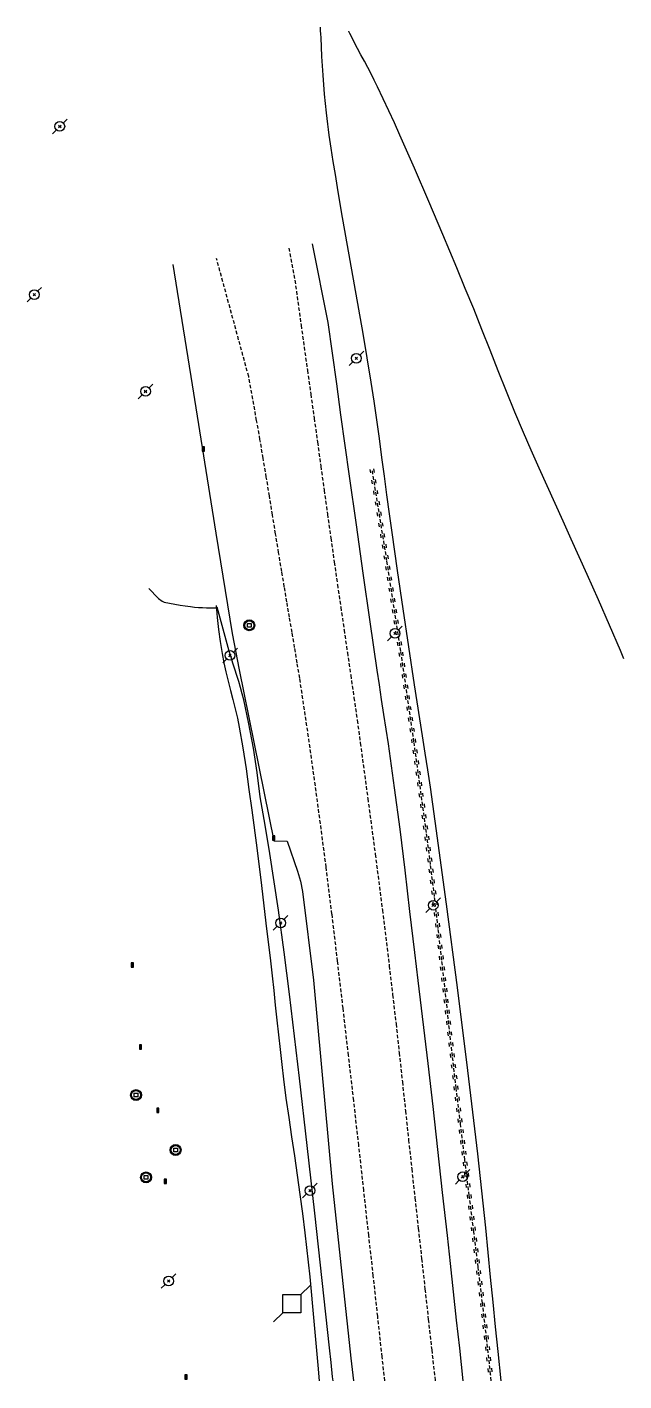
# Model space of a CAD drawing. Header units: millimetres. Extents: x 169000 to 170001, y 127000 to 128001.
# Drawn here: x 169509.9 to 169591.8, y 127000 to 127185.8 of the extents above; entities that cross this region are included whole.
import ezdxf

# ---------------------------------------------------------------- set-up
doc = ezdxf.new("R2010")
doc.units = ezdxf.units.MM
doc.linetypes.add('DASHED', pattern=[0.75, 0.5, -0.25])
doc.layers.get('0').update_dxf_attribs({"linetype": 'CONTINUOUS'})
for name, color, linetype in [('W0001', 6, 'DASHED'), ('W0008', 7, 'CONTINUOUS'), ('W0211', 2, 'CONTINUOUS'), ('W0214', 2, 'CONTINUOUS'), ('W0220', 5, 'DASHED'), ('W0330', 7, 'CONTINUOUS'), ('W0402', 7, 'CONTINUOUS'), ('W0420', 7, 'CONTINUOUS'), ('W0473', 7, 'CONTINUOUS'), ('W0600', 7, 'CONTINUOUS')]:
    doc.layers.add(name, color=color, linetype=linetype)

# ---------------------------------------------------------------- blocks, each defined once
blk = doc.blocks.new('T473')
for p, q in [((-0.166667, 0.166667), (0.166667, -0.166667)), ((-0.166667, -0.166667), (0.166667, 0.166667)), ((0.500001, 0.500001), (1.000002, 1.000002)), ((-1.000002, -1.000002), (-0.500001, -0.500001))]:
    blk.add_line(p, q)
blk.add_ellipse((0, 0), major_axis=(0.471405, 0.471405), ratio=1, start_param=5.4977871438, end_param=11.780972451)
blk = doc.blocks.new('avaloir')
for p, q in [((-3, 0), (-3, -6)), ((0, 0), (0, -6)), ((3, 0), (3, -6))]:
    blk.add_line(p, q)
blk.add_lwpolyline([(0, 0), (-6, 0), (-6, -6), (6, -6), (6, 0), (-6, 0)])
blk = doc.blocks.new('T684')
at = {"xscale": 0.1666666666666667, "yscale": 0.1666666666666667, "rotation": 270}
blk.add_blockref('avaloir', (0, 0), dxfattribs=at)
blk = doc.blocks.new('sev_inspect')
blk.add_lwpolyline([(-4, 4), (4, 4), (4, -4), (-4, -4), (-4, 4)])
for radius in [12, 10]:
    blk.add_circle((0, 0), radius)
blk = doc.blocks.new('T654')
at = {"xscale": 0.0625, "yscale": 0.0625}
blk.add_blockref('sev_inspect', (0, 0), dxfattribs=at)
blk = doc.blocks.new('pylone')
for p, q in [((3, 3), (6, 6)), ((-3, -3), (-6, -6))]:
    blk.add_line(p, q)
blk.add_lwpolyline([(-3, 3), (3, 3), (3, -3), (-3, -3), (-3, 3)])
blk = doc.blocks.new('T536')
at = {"xscale": 0.4166666666666667, "yscale": 0.4166666666666667}
blk.add_blockref('pylone', (0, 0), dxfattribs=at)
blk = doc.blocks.new('t220o')
at = {"color": 0, "linetype": 'Continuous'}
for p, q in [((-0.25, 0.25), (0.25, 0.25)), ((-0.25, -0.25), (0.25, -0.25))]:
    blk.add_line(p, q, dxfattribs=at)

msp = doc.modelspace()

# ---------------------------------------------------------------- linework, layer by layer
at = {"layer": 'W0001', "linetype": 'DASHED'}
for points in [[(169545.82, 127155.5), (169546.65, 127151.08), (169547.51, 127144.9), (169548.37, 127138.72), (169548.84, 127135.43), (169549.3, 127132.14), (169549.76, 127128.85), (169550.21, 127125.56), (169550.67, 127122.27), (169551.13, 127118.98), (169551.59, 127115.69), (169552.06, 127112.4), (169552.5, 127109.3), (169552.95, 127106.2), (169553.41, 127103.09), (169553.86, 127099.99), (169554.32, 127096.89), (169554.76, 127093.78), (169555.21, 127090.68), (169555.64, 127087.57), (169556.67, 127079.93), (169557.69, 127072.29), (169558.67, 127064.64), (169559.61, 127056.98), (169560.08, 127053), (169560.54, 127049.02), (169560.98, 127045.03), (169561.41, 127041.05), (169561.84, 127037.06), (169562.27, 127033.07), (169562.7, 127029.09), (169563.14, 127025.1), (169563.6, 127020.93), (169564.06, 127016.77), (169564.52, 127012.61), (169564.98, 127008.44), (169565.44, 127004.28), (169565.9, 127000.11), (169565.92, 127000)], [(169550.95, 127070.53), (169550.16, 127076.5), (169549.36, 127082.46), (169548.52, 127088.43), (169547.63, 127094.38), (169547.31, 127096.48), (169546.97, 127098.57), (169546.62, 127100.66), (169546.27, 127102.75), (169545.91, 127104.84), (169545.55, 127106.93), (169545.2, 127109.02), (169544.85, 127111.11), (169544.42, 127113.7), (169544, 127116.29), (169543.58, 127118.88), (169543.16, 127121.47), (169542.73, 127124.07), (169542.3, 127126.66), (169541.86, 127129.24), (169541.4, 127131.83), (169540.31, 127137.86), (169535.9, 127154.05)], [(169559, 127000), (169558.64, 127003.31), (169558.03, 127008.87), (169557.42, 127014.43), (169556.8, 127019.98), (169556.12, 127026.16), (169555.43, 127032.34), (169554.73, 127038.51), (169554.02, 127044.69), (169553.27, 127051.15), (169552.52, 127057.61), (169551.75, 127064.07), (169550.95, 127070.53)]]:
    msp.add_lwpolyline(points, dxfattribs=at)
at = {"layer": 'W0008'}
for points in [[(169569.77, 127000), (169569.29, 127004.48), (169568.86, 127008.36), (169568.44, 127012.23), (169568.02, 127016.11), (169567.59, 127019.98), (169566.94, 127025.88), (169566.29, 127031.77), (169565.64, 127037.66), (169564.97, 127043.55), (169564.52, 127047.36), (169564.06, 127051.17), (169563.6, 127054.98), (169563.14, 127058.79), (169562.46, 127064.44), (169561.78, 127070.09), (169561.09, 127075.75), (169560.35, 127081.39), (169560.07, 127083.42), (169559.78, 127085.44), (169559.49, 127087.46), (169559.18, 127089.48), (169558.88, 127091.5), (169558.57, 127093.52), (169558.27, 127095.54), (169557.97, 127097.56), (169557, 127104.21), (169556.05, 127110.87), (169555.1, 127117.52), (169554.15, 127124.17), (169553.56, 127128.4), (169552.98, 127132.62), (169552.4, 127136.85), (169551.82, 127141.07), (169551.24, 127145.3), (169549.07, 127156.07)], [(169529.88, 127153.25), (169532.55, 127136.72), (169535.8, 127116.38), (169538.03, 127102.6), (169539, 127097.59), (169543.78, 127074.13), (169545.58, 127074.11), (169547.03, 127069.96), (169547.41, 127068.62), (169547.68, 127067.2), (169549.23, 127054.99), (169551.77, 127027.06), (169552.14, 127023.64), (169552.51, 127020.22), (169552.87, 127016.8), (169553.24, 127013.38), (169553.6, 127009.96), (169553.96, 127006.55), (169554.33, 127003.13), (169554.68, 127000)]]:
    msp.add_lwpolyline(points, dxfattribs=at)
msp.add_lwpolyline([(169549.07, 127156.07), (169549.07, 127156.07)], close=True, dxfattribs=at)
at = {"layer": 'W0211'}
msp.add_lwpolyline([(169535.86, 127106.44), (169536, 127104.79), (169536.17, 127103.14), (169536.39, 127101.5), (169536.66, 127099.87), (169536.91, 127098.59), (169537.19, 127097.32), (169537.5, 127096.05), (169537.82, 127094.79), (169538.15, 127093.53), (169538.46, 127092.26), (169538.76, 127090.99), (169539.02, 127089.72), (169539.52, 127086.88), (169539.96, 127084.04), (169540.35, 127081.19), (169540.74, 127078.35), (169541.42, 127073.18), (169542.06, 127068), (169542.68, 127062.82), (169543.29, 127057.65), (169543.52, 127055.62), (169543.74, 127053.59), (169543.96, 127051.56), (169544.17, 127049.53), (169544.39, 127047.51), (169544.61, 127045.48), (169544.84, 127043.45), (169545.09, 127041.43), (169545.43, 127038.79), (169545.8, 127036.15), (169546.19, 127033.51), (169546.58, 127030.88), (169546.97, 127028.25), (169547.35, 127025.61), (169547.7, 127022.97), (169548.03, 127020.33), (169548.69, 127014.27), (169549.27, 127008.21), (169549.81, 127002.14), (169550, 127000)], dxfattribs=at)
at = {"layer": 'W0214'}
for points in [[(169541.88, 127080.18), (169541.47, 127083.53), (169540.95, 127086.86), (169540.34, 127090.18), (169539.63, 127093.48), (169539.42, 127094.33), (169539.19, 127095.17), (169538.94, 127096.01), (169538.68, 127096.85), (169538.41, 127097.68), (169538.15, 127098.51), (169537.89, 127099.35), (169537.64, 127100.19), (169537.21, 127101.69), (169536.79, 127103.2), (169536.38, 127104.72), (169535.97, 127106.23)], [(169551.9, 127000), (169551.84, 127000.56), (169551.64, 127002.55), (169551.42, 127004.53), (169550.41, 127013.79), (169549.4, 127023.05), (169548.36, 127032.31), (169547.29, 127041.56), (169546.61, 127047.33), (169545.91, 127053.1), (169545.19, 127058.86), (169544.4, 127064.62), (169543.82, 127068.51), (169543.21, 127072.41), (169542.56, 127076.29), (169541.88, 127080.18)]]:
    msp.add_lwpolyline(points, dxfattribs=at)
at = {"layer": 'W0220', "linetype": 'DASHED'}
msp.add_lwpolyline([(169573.63, 127000), (169573.54, 127000.87), (169572.99, 127005.79), (169572.41, 127010.7), (169571.82, 127015.62), (169571.22, 127020.53), (169570.61, 127025.45), (169570, 127030.36), (169569.4, 127035.28), (169568.81, 127040.19), (169568.3, 127044.58), (169567.8, 127048.96), (169567.32, 127053.35), (169566.83, 127057.74), (169566.33, 127062.12), (169565.82, 127066.51), (169565.28, 127070.89), (169564.72, 127075.27), (169563.01, 127087.73), (169561.2, 127100.17), (169559.29, 127112.6), (169557.28, 127125.01)], dxfattribs=at)
at = {"layer": 'W0330'}
for points in [[(169550.13, 127185.84), (169550.13, 127185.84), (169550.14, 127185.35), (169550.18, 127184.88), (169550.21, 127184.4), (169550.33, 127181.81), (169550.48, 127179.23), (169550.68, 127176.64), (169550.93, 127174.07), (169551.02, 127173.3), (169551.11, 127172.53), (169551.21, 127171.77), (169551.32, 127171)], [(169561.08, 127171), (169560.32, 127172.67), (169559.56, 127174.34), (169558.78, 127176), (169558, 127177.65), (169557.56, 127178.54), (169557.12, 127179.42), (169556.66, 127180.29), (169556.2, 127181.16), (169555.73, 127182.03), (169555.27, 127182.9), (169554.81, 127183.77), (169554.36, 127184.64), (169554.21, 127184.94), (169554.07, 127185.25), (169554.06, 127185.27)], [(169551.32, 127171), (169551.59, 127169.2), (169551.88, 127167.4), (169552.17, 127165.61), (169552.47, 127163.81), (169553.02, 127160.46), (169553.6, 127157.12), (169554.2, 127153.78), (169554.8, 127150.45), (169555.4, 127147.11), (169555.99, 127143.77), (169556.55, 127140.42), (169557.09, 127137.08), (169557.48, 127134.5), (169557.86, 127131.93), (169558.21, 127129.35), (169558.56, 127126.77), (169558.9, 127124.19), (169559.25, 127121.61), (169559.6, 127119.03), (169559.96, 127116.46), (169560.72, 127111.23), (169561.49, 127106), (169562.26, 127100.77), (169563.05, 127095.54), (169563.4, 127093.21), (169563.76, 127090.87), (169564.12, 127088.53), (169564.49, 127086.19), (169564.85, 127083.86), (169565.21, 127081.52), (169565.55, 127079.18), (169565.89, 127076.84), (169567.45, 127065.43), (169568.93, 127054.01), (169570.35, 127042.59), (169571.71, 127031.16), (169572.09, 127027.77), (169572.46, 127024.39), (169572.81, 127021), (169573.15, 127017.61), (169573.49, 127014.22), (169573.83, 127010.83), (169574.17, 127007.44), (169574.52, 127004.05), (169574.95, 127000)], [(169591.84, 127099.13), (169591.36, 127100.24), (169589.85, 127103.73), (169588.33, 127107.21), (169586.8, 127110.69), (169585.71, 127113.13), (169584.61, 127115.56), (169583.5, 127118), (169582.4, 127120.43), (169581.29, 127122.86), (169580.2, 127125.3), (169579.12, 127127.74), (169578.06, 127130.19), (169576.88, 127133), (169575.72, 127135.82), (169574.59, 127138.65), (169573.46, 127141.48), (169572.34, 127144.32), (169571.21, 127147.14), (169570.06, 127149.97), (169568.89, 127152.78), (169566.97, 127157.35), (169565.04, 127161.91), (169563.08, 127166.47), (169561.08, 127171)], [(169526.61, 127108.77), (169527, 127108.34), (169527.48, 127107.84), (169527.93, 127107.4), (169528.44, 127107.02), (169528.68, 127106.91), (169528.94, 127106.85), (169529.2, 127106.8), (169529.45, 127106.76), (169530.16, 127106.61), (169530.88, 127106.49), (169531.59, 127106.38), (169532.31, 127106.28), (169532.86, 127106.22), (169533.41, 127106.18), (169533.96, 127106.15), (169534.51, 127106.12), (169534.83, 127106.11), (169535.15, 127106.1), (169535.47, 127106.1), (169535.78, 127106.1)]]:
    msp.add_lwpolyline(points, dxfattribs=at)

# ---------------------------------------------------------------- block references
at = {"layer": 'W0220'}
for p, rotation in [((169557.29, 127124.92), 99.2014557080843), ((169557.53, 127123.44), 99.2014557080843), ((169557.77, 127121.96), 99.2014557080843), ((169558.01, 127120.48), 99.2014557080843), ((169558.25, 127119), 99.2014557080843), ((169558.49, 127117.52), 99.2014557080843), ((169558.73, 127116.03), 99.2014557080843), ((169558.97, 127114.55), 99.2014557080843), ((169559.21, 127113.07), 99.2014557080843), ((169559.44, 127111.59), 98.73836518565624), ((169559.67, 127110.11), 98.73836518565624), ((169559.9, 127108.63), 98.73836518565624), ((169560.13, 127107.14), 98.73836518565624), ((169560.36, 127105.66), 98.73836518565624), ((169560.58, 127104.18), 98.73836518565624), ((169560.81, 127102.7), 98.73836518565624), ((169561.04, 127101.21), 98.73836518565624), ((169561.26, 127099.73), 98.27527152971354), ((169561.48, 127098.25), 98.27527152971354), ((169561.7, 127096.76), 98.27527152971354), ((169561.91, 127095.28), 98.27527152971354), ((169562.13, 127093.79), 98.27527152971354), ((169562.34, 127092.31), 98.27527152971354), ((169562.56, 127090.82), 98.27527152971354), ((169562.78, 127089.34), 98.27527152971354), ((169562.99, 127087.85), 98.27527152971354), ((169563.2, 127086.37), 97.8121747403592), ((169563.4, 127084.88), 97.8121747403592), ((169563.6, 127083.4), 97.8121747403592), ((169563.81, 127081.91), 97.8121747403592), ((169564.01, 127080.42), 97.8121747403592), ((169564.22, 127078.94), 97.8121747403592), ((169564.42, 127077.45), 97.8121747403592), ((169564.62, 127075.97), 97.8121747403592), ((169564.82, 127074.48), 97.36284887174071), ((169565.01, 127072.99), 97.36284887174071), ((169565.21, 127071.5), 97.36284887174071), ((169565.39, 127070.02), 96.96587514835507), ((169565.57, 127068.53), 96.96587514835507), ((169565.76, 127067.04), 96.96587514835507), ((169565.93, 127065.55), 96.66204376191868), ((169566.11, 127064.06), 96.66204376191868), ((169566.28, 127062.57), 96.66204376191868), ((169566.45, 127061.08), 96.45135939177682), ((169566.62, 127059.59), 96.45135939177682), ((169566.79, 127058.1), 96.45135939177682), ((169566.95, 127056.61), 96.34829234926936), ((169567.12, 127055.12), 96.34829234926936), ((169567.29, 127053.63), 96.34829234926936), ((169567.45, 127052.13), 96.35285121413628), ((169567.62, 127050.64), 96.35285121413628), ((169567.78, 127049.15), 96.35285121413628), ((169567.95, 127047.66), 96.45058005618912), ((169568.12, 127046.17), 96.45058005618912), ((169568.29, 127044.68), 96.45058005618912), ((169568.46, 127043.19), 96.64147736726736), ((169568.64, 127041.7), 96.64147736726736), ((169568.81, 127040.21), 96.64147736726736), ((169568.99, 127038.72), 96.83759006989071), ((169569.17, 127037.23), 96.83759006989071), ((169569.34, 127035.74), 96.83759006989071), ((169569.53, 127034.25), 96.97493518545387), ((169569.71, 127032.77), 96.97493518545387), ((169569.89, 127031.28), 96.97493518545387), ((169570.07, 127029.79), 97.05098025952641), ((169570.26, 127028.3), 97.05098025952641), ((169570.44, 127026.81), 97.05098025952641), ((169570.63, 127025.32), 97.06572478585545), ((169570.81, 127023.83), 97.06572478585545), ((169570.99, 127022.34), 97.06572478585545), ((169571.18, 127020.86), 97.06572478585545), ((169571.36, 127019.37), 97.00358930083507), ((169571.55, 127017.88), 97.00358930083507), ((169571.73, 127016.39), 97.00358930083507), ((169571.91, 127014.9), 96.86457624717019), ((169572.09, 127013.41), 96.86457624717019), ((169572.27, 127011.92), 96.86457624717019), ((169572.45, 127010.43), 96.66426912654434), ((169572.62, 127008.94), 96.66426912654434), ((169572.79, 127007.45), 96.66426912654434), ((169572.97, 127005.96), 96.66426912654434), ((169573.14, 127004.47), 96.40266927576052), ((169573.3, 127002.98), 96.40266927576052), ((169573.47, 127001.49), 96.40266927576052)]:
    msp.add_blockref('t220o', p, dxfattribs=dict(at, rotation=rotation))
at = {"layer": 'W0402', "xscale": 0.31, "yscale": 0.31, "zscale": 0.31}
for p in [(169534.23, 127127.92), (169543.88, 127074.52), (169524.48, 127057.09), (169525.61, 127045.83), (169527.99, 127037.14), (169529.03, 127027.4), (169531.85, 127000.54)]:
    msp.add_blockref('T684', p, dxfattribs=at)
at = {"layer": 'W0420'}
for p in [(169540.39, 127103.73), (169524.84, 127039.24), (169530.27, 127031.7), (169526.21, 127027.94)]:
    msp.add_blockref('T654', p, dxfattribs=at)
at = {"layer": 'W0473'}
for p in [(169514.37, 127172.2), (169510.87, 127149.11), (169555.1, 127140.37), (169526.14, 127135.83), (169560.39, 127102.61), (169537.75, 127099.58), (169565.65, 127065.3), (169544.69, 127062.87), (169569.69, 127028.02), (169548.72, 127026.13), (169529.31, 127013.71)]:
    msp.add_blockref('T473', p, dxfattribs=at)
at = {"layer": 'W0600'}
msp.add_blockref('T536', (169546.23, 127010.61), dxfattribs=at)

doc.saveas('drawing.dxf')
